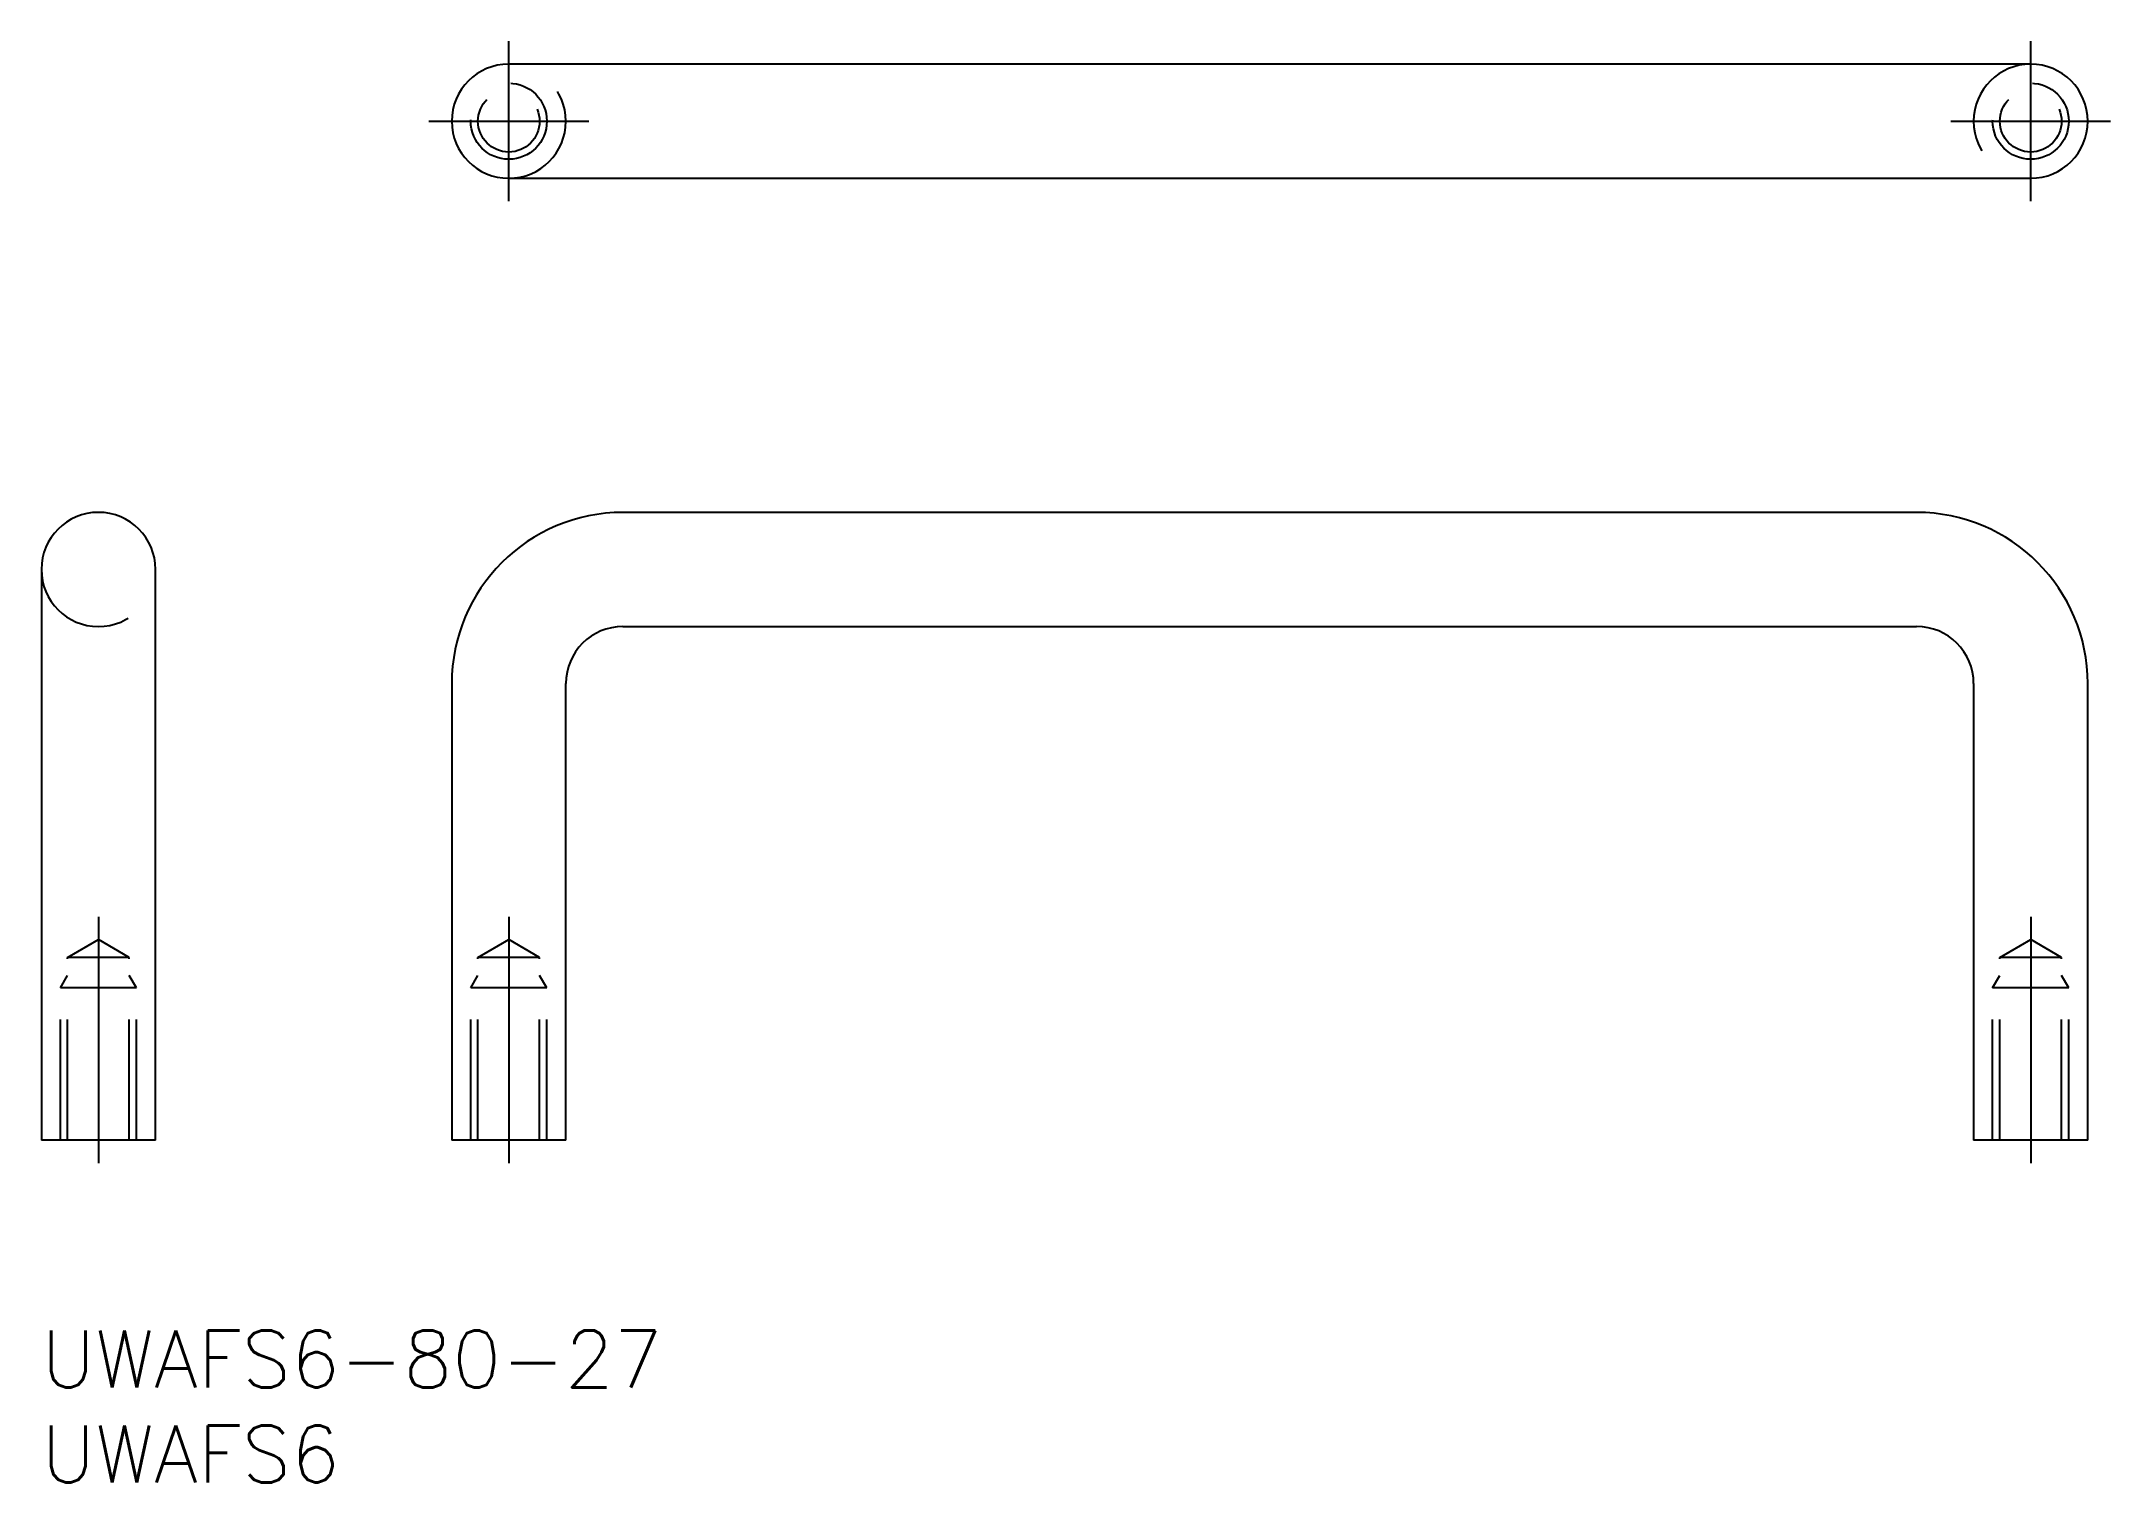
# Model space of a CAD drawing. Extents: x 0 to 109, y -8 to 68.
import ezdxf

# ---------------------------------------------------------------- set-up
doc = ezdxf.new("R2010")
doc.units = 0
doc.header["$LTSCALE"] = 0.5
doc.linetypes.add('CENTER', pattern=[50.8, 31.75, -6.35, 6.35, -6.35])
doc.linetypes.add('DASHED', pattern=[19.05, 12.7, -6.35])
for name, color, linetype in [('MSM_CENTER', 1, 'CENTER'), ('MSM_CONTINUOUS', 7, 'CONTINUOUS'), ('MSM_DASHED', 4, 'DASHED'), ('MSM_PART_NUMBER', 7, 'CONTINUOUS')]:
    doc.layers.add(name, color=color, linetype=linetype)
doc.styles.get("Standard").update_dxf_attribs({"font": 'txt.shx', "height": 1, "bigfont": 'bigfont.shx'})

# ---------------------------------------------------------------- blocks, each defined once
blk = doc.blocks.new('*U18')
at = {"layer": 'MSM_PART_NUMBER'}
blk.add_text('UWAFS6-80-27', height=3, dxfattribs=at).set_placement((0, -3))
blk = doc.blocks.new('*U19')
at = {"layer": 'MSM_PART_NUMBER'}
blk.add_text('UWAFS6', height=3, dxfattribs=at).set_placement((0, -8))

msp = doc.modelspace()

# ---------------------------------------------------------------- linework, layer by layer
at = {"layer": 'MSM_CENTER'}
for p, q in [((24.57, 59.36), (24.57, 67.76)), ((104.57, 59.36), (104.57, 67.76)), ((20.37, 63.56), (28.77, 63.56)), ((100.37, 63.56), (108.77, 63.56)), ((3, 21.74), (3, 8.8)), ((24.57, 21.74), (24.57, 8.8)), ((104.57, 21.74), (104.57, 8.8))]:
    msp.add_line(p, q, dxfattribs=at)
at = {"layer": 'MSM_CONTINUOUS'}
for p, q in [((104.57, 66.56), (24.57, 66.56)), ((24.57, 60.56), (104.57, 60.56)), ((98.57, 43), (30.57, 43)), ((0, 40), (0, 10)), ((6, 10), (6, 40)), ((30.57, 37), (98.57, 37)), ((21.57, 34), (21.57, 10)), ((27.57, 10), (27.57, 34)), ((101.57, 34), (101.57, 10)), ((107.57, 10), (107.57, 34)), ((6, 10), (0, 10)), ((27.57, 10), (21.57, 10)), ((107.57, 10), (101.57, 10))]:
    msp.add_line(p, q, dxfattribs=at)
for centre, radius, start, end in [((24.57, 63.56), 3, 90, 270), ((104.57, 63.56), 3, 270, 90), ((3, 40), 3, 0, 180), ((30.57, 34), 9, 90, 180), ((98.57, 34), 9, 0, 90), ((30.57, 34), 3, 90, 180), ((98.57, 34), 3, 0, 90)]:
    msp.add_arc(centre, radius, start, end, dxfattribs=at)
at = {"layer": 'MSM_DASHED'}
for p, q in [((1.38, 19.6), (3, 20.54)), ((1.38, 10), (1.38, 19.6)), ((4.62, 19.6), (1.38, 19.6)), ((4.62, 19.6), (3, 20.54)), ((4.62, 10), (4.62, 19.6)), ((22.95, 19.6), (24.57, 20.54)), ((22.95, 10), (22.95, 19.6)), ((26.19, 19.6), (22.95, 19.6)), ((26.19, 19.6), (24.57, 20.54)), ((26.19, 10), (26.19, 19.6)), ((102.95, 19.6), (104.57, 20.54)), ((102.95, 10), (102.95, 19.6)), ((106.19, 19.6), (102.95, 19.6)), ((106.19, 19.6), (104.57, 20.54)), ((106.19, 10), (106.19, 19.6)), ((1, 18), (1.38, 18.66)), ((5, 18), (4.62, 18.66)), ((22.57, 18), (22.95, 18.66)), ((26.57, 18), (26.19, 18.66)), ((102.57, 18), (102.95, 18.66)), ((106.57, 18), (106.19, 18.66)), ((5, 18), (1, 18)), ((1, 10), (1, 18)), ((5, 10), (5, 18)), ((26.57, 18), (22.57, 18)), ((22.57, 10), (22.57, 18)), ((26.57, 10), (26.57, 18)), ((102.57, 10), (102.57, 18)), ((106.57, 18), (102.57, 18)), ((106.57, 10), (106.57, 18))]:
    msp.add_line(p, q, dxfattribs=at)
for centre, radius in [((24.57, 63.56), 2), ((104.57, 63.56), 2), ((24.57, 63.56), 1.62), ((104.57, 63.56), 1.62)]:
    msp.add_circle(centre, radius, dxfattribs=at)
for centre, start, end in [((24.57, 63.56), 270, 90), ((104.57, 63.56), 90, 270), ((3, 40), 180, 0)]:
    msp.add_arc(centre, 3, start, end, dxfattribs=at)

# ---------------------------------------------------------------- block references
at = {"layer": 'MSM_CONTINUOUS'}
for name in ['*U18', '*U19']:
    msp.add_blockref(name, (0, 0), dxfattribs=at)

doc.saveas('drawing.dxf')
